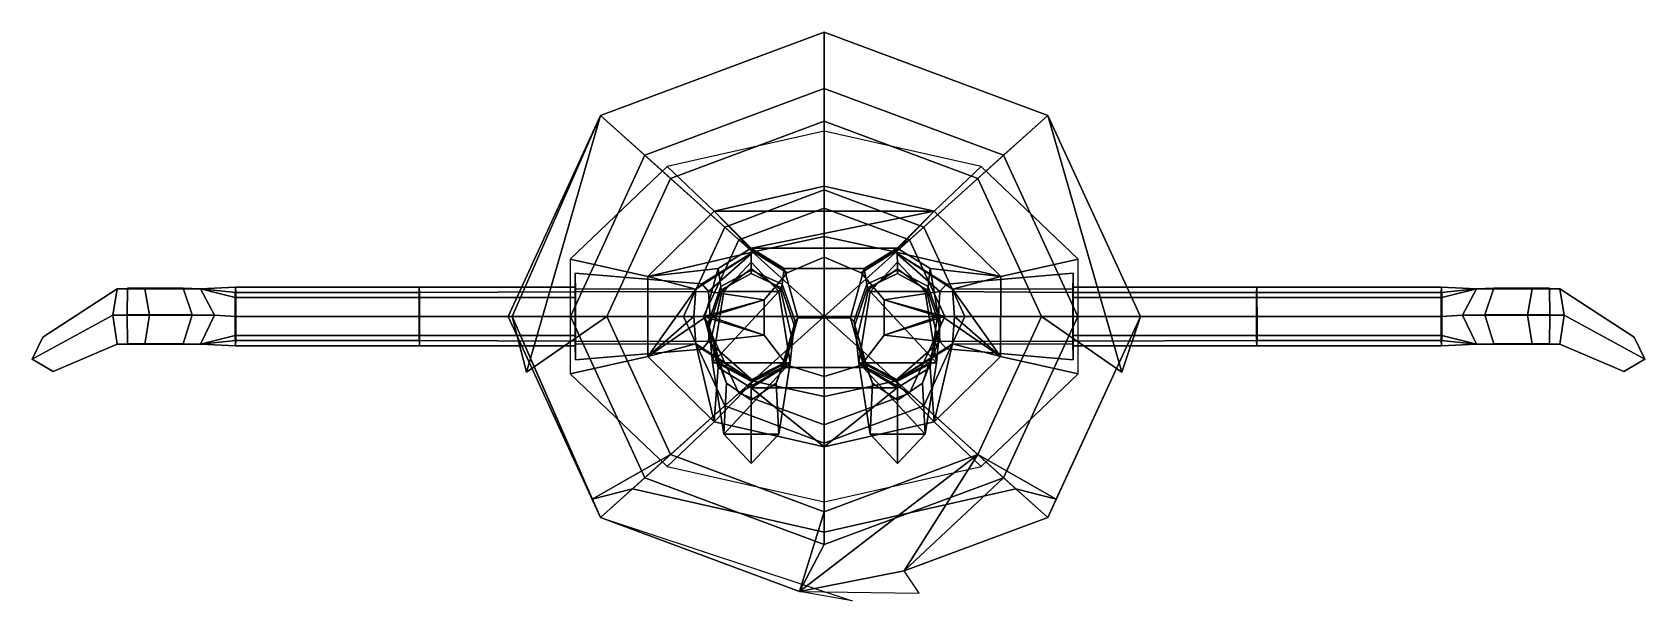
# Model space of a CAD drawing. Extents: x -2.85 to 2.95, y -1.02 to 1.02.
import ezdxf

# ---------------------------------------------------------------- set-up
doc = ezdxf.new("R2010")
doc.units = 0

msp = doc.modelspace()

# ---------------------------------------------------------------- linework, layer by layer
for points in [[(0, 1.0239, 4.2153), (-0.8045, 0.724, 4.0277), (-0.8045, 0.724, 5.4496), (0, 1.0239, 5.4496)], [(0, 1.0239, 5.4496), (-0.8045, 0.724, 5.4496), (-0.6451, 0.5806, 5.9176), (0, 0.8211, 5.9176)], [(0, 0.7036, 4.3384), (-0.5528, 0.4976, 4.3384), (-0.8045, 0.724, 4.0277), (0, 1.0239, 4.2153)], [(0.8045, 0.724, 4.0277), (0, 1.0239, 4.2153), (0, 1.0239, 5.4496), (0.8045, 0.724, 5.4496)], [(0.8045, 0.724, 5.4496), (0, 1.0239, 5.4496), (0, 0.8211, 5.9176), (0.6451, 0.5806, 5.9176)], [(0.5528, 0.4976, 4.3384), (0, 0.7036, 4.3384), (0, 1.0239, 4.2153), (0.8045, 0.724, 4.0277)], [(0, 0.8211, 5.9176), (-0.6451, 0.5806, 5.9176), (-0.358, 0.3222, 6.2414), (0, 0.4557, 6.2414)], [(0.6451, 0.5806, 5.9176), (0, 0.8211, 5.9176), (0, 0.4557, 6.2414), (0.358, 0.3222, 6.2414)], [(-0.8045, 0.724, 4.0277), (-1.1228, 0, 4.1678), (-1.1377, 0, 5.4496), (-0.8045, 0.724, 5.4496)], [(-0.8045, 0.724, 5.4496), (-1.1377, 0, 5.4496), (-0.9124, 0, 5.9176), (-0.6451, 0.5806, 5.9176)], [(-0.8045, 0.724, 4.0277), (-1.0713, -0.2, 3.9561), (-1.1228, 0, 4.1678)], [(-0.7818, 0, 4.3384), (-1.0713, -0.2, 3.9561), (-0.8045, 0.724, 4.0277), (-0.5528, 0.4976, 4.3384)], [(-0.3068, 0.2761, 4.0887), (-0.5528, 0.4976, 4.3384), (0, 0.7036, 4.3384), (0, 0.3905, 4.0887)], [(0, 0.3905, 4.0887), (0, 0.7036, 4.3384), (0.5528, 0.4976, 4.3384), (0.3068, 0.2761, 4.0887)], [(0.7818, 0, 4.4359), (0.5528, 0.4976, 4.3384), (0.8045, 0.724, 4.0277), (1.0713, -0.2, 3.9561)], [(1.1377, 0, 5.4496), (0.8045, 0.724, 5.4496), (0.6451, 0.5806, 5.9176), (0.9124, 0, 5.9176)], [(1.1377, 0, 4.2145), (0.8045, 0.724, 4.0277), (0.8045, 0.724, 5.4496), (1.1377, 0, 5.4496)], [(1.1377, 0, 4.2145), (1.0713, -0.2, 3.9561), (0.8045, 0.724, 4.0277)], [(-0.3962, 0.3799, 2.4173), (0, 0.4696, 2.4173), (0, 0.6674, 1.5278), (-0.5649, 0.54, 1.5278)], [(0, 0.4696, 2.4173), (0.3962, 0.3799, 2.4173), (0.5649, 0.54, 1.5278), (0, 0.6674, 1.5278)], [(-0.6451, 0.5806, 5.9176), (-0.9124, 0, 5.9176), (-0.5063, 0, 6.2414), (-0.358, 0.3222, 6.2414)], [(0.9124, 0, 5.9176), (0.6451, 0.5806, 5.9176), (0.358, 0.3222, 6.2414), (0.5063, 0, 6.2414)], [(-0.6349, 0.1439, 2.4491), (-0.3962, 0.3799, 2.4173), (-0.5649, 0.54, 1.5278), (-0.9141, 0.2062, 1.5278)], [(0.3962, 0.3799, 2.4173), (0.635, 0.144, 2.4489), (0.9141, 0.2062, 1.5278), (0.5649, 0.54, 1.5278)], [(-0.4339, 0, 4.0887), (-0.7818, 0, 4.3384), (-0.5528, 0.4976, 4.3384), (-0.3068, 0.2761, 4.0887)], [(0, 0.288, 3.9374), (0, 0.4696, 2.4173), (-0.3962, 0.3799, 2.4173), (-0.2539, 0.233, 3.9374)], [(0, 0.4696, 2.4173), (0.3962, 0.3799, 2.4173), (-0.3962, 0.3799, 2.4173)], [(0, 0.4696, 2.4173), (0, 0.288, 3.9374), (0.2539, 0.233, 3.9374), (0.3962, 0.3799, 2.4173)], [(0.3068, 0.2761, 4.0887), (0.5528, 0.4976, 4.3384), (0.7818, 0, 4.4359), (0.4339, 0, 4.0887)], [(0, 0.4557, 6.2414), (-0.358, 0.3222, 6.2414), (0, 0, 6.3569)], [(0.358, 0.3222, 6.2414), (0, 0.4557, 6.2414), (0, 0, 6.3569)], [(-0.6349, 0.1439, 2.4491), (-0.2539, 0.233, 3.9374), (-0.3962, 0.3799, 2.4173)], [(-0.2626, 0.2466, 2.172), (-0.3814, 0.1728, 2.272), (-0.6349, 0.1439, 2.4491), (-0.3962, 0.3799, 2.4173)], [(0.3962, 0.3799, 2.4173), (-0.2626, 0.2466, 2.172), (-0.3962, 0.3799, 2.4173)], [(0, 0.3905, 4.0887), (0, 0.2138, 4.0491), (-0.1333, 0.1573, 4.0491), (-0.3068, 0.2761, 4.0887)], [(0.3962, 0.3799, 2.4173), (0.2629, 0.2466, 2.172), (-0.2626, 0.2466, 2.172)], [(0, 0.2138, 4.0491), (0, 0.3905, 4.0887), (0.3068, 0.2761, 4.0887), (0.1333, 0.1573, 4.0491)], [(0.3962, 0.3799, 2.4173), (0.2539, 0.233, 3.9374), (0.635, 0.144, 2.4489)], [(0.2629, 0.2466, 2.172), (0.3962, 0.3799, 2.4173), (0.635, 0.144, 2.4489), (0.3817, 0.1728, 2.272)], [(-0.358, 0.3222, 6.2414), (-0.5063, 0, 6.2414), (0, 0, 6.3569)], [(0.5063, 0, 6.2414), (0.358, 0.3222, 6.2414), (0, 0, 6.3569)], [(-0.6349, 0.1439, 2.4491), (-0.4621, 0.0986, 3.6741), (-0.2539, 0.233, 3.9374)], [(-0.4621, 0.0986, 3.6741), (-0.4398, 0.1176, 3.7885), (-0.2539, 0.233, 3.9374)], [(-0.4398, 0.1176, 3.7885), (-0.4166, 0.0901, 3.9076), (-0.2539, 0.233, 3.9374)], [(-0.3068, 0.2761, 4.0887), (-0.1333, 0.1573, 4.0491), (-0.2157, 0.0601, 4.0491), (-0.4339, 0, 4.0887)], [(-0.2157, 0.0601, 4.0491), (-0.1333, 0.1573, 4.0491), (-0.2539, 0.233, 3.9374), (-0.4166, 0.0901, 3.9076)], [(-0.3726, 0.1084, 1.1543), (-0.3814, 0.1728, 2.272), (-0.2626, 0.2466, 2.172), (-0.2626, 0.1673, 1.1528)], [(-0.2626, 0.1673, 1.1528), (-0.2626, 0.2466, 2.172), (-0.1438, 0.1728, 2.072), (-0.1515, 0.1161, 1.1538)], [(-0.1438, 0.1728, 2.072), (-0.2626, 0.2466, 2.172), (0.2629, 0.2466, 2.172), (0.1441, 0.1728, 2.072)], [(0, 0.288, 3.9374), (-0.2539, 0.233, 3.9374), (-0.1333, 0.1573, 4.0491), (0, 0.2138, 4.0491)], [(0, 0.288, 3.9374), (0, 0.2138, 4.0491), (0.1333, 0.1573, 4.0491), (0.2539, 0.233, 3.9374)], [(0.1333, 0.1573, 4.0491), (0.3068, 0.2761, 4.0887), (0.4339, 0, 4.0887), (0.2157, 0.0601, 4.0491)], [(0.2539, 0.233, 3.9374), (0.1333, 0.1573, 4.0491), (0.2157, 0.0601, 4.0491), (0.4166, 0.0901, 3.9078)], [(0.2642, 0.1673, 1.1528), (0.1531, 0.1161, 1.1538), (0.1441, 0.1728, 2.072), (0.2629, 0.2466, 2.172)], [(0.2539, 0.233, 3.9374), (0.4618, 0.0985, 3.6755), (0.635, 0.144, 2.4489)], [(0.2539, 0.233, 3.9374), (0.4396, 0.1165, 3.7894), (0.4618, 0.0985, 3.6755)], [(0.2539, 0.233, 3.9374), (0.4166, 0.0901, 3.9078), (0.4396, 0.1165, 3.7894)], [(0.3742, 0.1084, 1.1543), (0.2642, 0.1673, 1.1528), (0.2629, 0.2466, 2.172), (0.3817, 0.1728, 2.272)], [(-0.6349, -0.144, 2.449), (-0.6349, 0.1439, 2.4491), (-0.9141, 0.2062, 1.5278), (-0.9141, -0.2062, 1.5278)], [(-0.3616, 0.0897, -0.003), (-0.3667, 0.0937, 0.541), (-0.2626, 0.172, 0.5403), (-0.2626, 0.196, -0.003)], [(-0.3616, 0.0897, -0.003), (-0.2626, 0.196, -0.003), (-0.1636, 0.0897, -0.003)], [(-0.2626, 0.196, -0.003), (-0.2626, 0.172, 0.5403), (-0.1579, 0.0973, 0.5408), (-0.1636, 0.0897, -0.003)], [(0.2642, 0.196, -0.003), (0.1652, 0.0897, -0.003), (0.1595, 0.0973, 0.5408), (0.2642, 0.172, 0.5403)], [(0.1652, 0.0897, -0.003), (0.2642, 0.196, -0.003), (0.3632, 0.0897, -0.003)], [(0.3632, 0.0897, -0.003), (0.2642, 0.196, -0.003), (0.2642, 0.172, 0.5403), (0.3683, 0.0937, 0.541)], [(0.635, 0.144, 2.4489), (0.6349, -0.1439, 2.4491), (0.9141, -0.2062, 1.5278), (0.9141, 0.2062, 1.5278)], [(-0.4398, 0.1176, 3.7885), (-0.4621, 0.0986, 3.6741), (-0.8963, 0.0998, 3.5397), (-0.8957, 0.1556, 3.7884)], [(-0.8957, 0.1556, 3.7884), (-0.8963, 0.0998, 3.5397), (-0.8963, 0.0679, 3.7125), (-0.8957, 0.1059, 3.8137)], [(-0.4166, 0.0901, 3.9076), (-0.4398, 0.1176, 3.7885), (-0.8957, 0.1556, 3.7884), (-0.8952, 0.089, 3.9039)], [(-0.8952, 0.089, 3.9039), (-0.8957, 0.1556, 3.7884), (-0.8957, 0.1059, 3.8137)], [(-0.6349, 0.1439, 2.4491), (-0.3814, 0.1728, 2.272), (-0.4306, -0.0054, 2.372), (-0.6349, -0.144, 2.449)], [(-0.6349, -0.144, 2.449), (-0.4621, 0.0986, 3.6741), (-0.6349, 0.1439, 2.4491)], [(-0.4174, -0.0244, 1.155), (-0.4306, -0.0054, 2.372), (-0.3814, 0.1728, 2.272), (-0.3726, 0.1084, 1.1543)], [(-0.3704, 0.0966, 0.9143), (-0.3726, 0.1084, 1.1543), (-0.2626, 0.1673, 1.1528), (-0.2626, 0.1547, 0.9132)], [(-0.3667, 0.0937, 0.541), (-0.3704, 0.0966, 0.9143), (-0.2626, 0.1547, 0.9132), (-0.2626, 0.172, 0.5403)], [(-0.2626, 0.172, 0.5403), (-0.2626, 0.1547, 0.9132), (-0.1538, 0.1028, 0.9139), (-0.1579, 0.0973, 0.5408)], [(-0.2626, 0.1547, 0.9132), (-0.2626, 0.1673, 1.1528), (-0.1515, 0.1161, 1.1538), (-0.1538, 0.1028, 0.9139)], [(-0.1538, 0.1028, 0.9139), (-0.1515, 0.1161, 1.1538), (-0.1045, -0.0182, 1.1547), (-0.108, -0.0307, 0.9144)], [(-0.1515, 0.1161, 1.1538), (-0.1438, 0.1728, 2.072), (-0.0946, -0.0054, 1.972), (-0.1045, -0.0182, 1.1547)], [(-0.0946, -0.0054, 1.972), (-0.1438, 0.1728, 2.072), (0.1441, 0.1728, 2.072), (0.0949, -0.0054, 1.972)], [(0.1531, 0.1161, 1.1538), (0.1061, -0.0182, 1.1547), (0.0949, -0.0054, 1.972), (0.1441, 0.1728, 2.072)], [(0.1554, 0.1028, 0.9139), (0.1096, -0.0307, 0.9144), (0.1061, -0.0182, 1.1547), (0.1531, 0.1161, 1.1538)], [(0.2642, 0.1547, 0.9132), (0.1554, 0.1028, 0.9139), (0.1531, 0.1161, 1.1538), (0.2642, 0.1673, 1.1528)], [(0.2642, 0.172, 0.5403), (0.1595, 0.0973, 0.5408), (0.1554, 0.1028, 0.9139), (0.2642, 0.1547, 0.9132)], [(0.3683, 0.0937, 0.541), (0.2642, 0.172, 0.5403), (0.2642, 0.1547, 0.9132), (0.372, 0.0966, 0.9143)], [(0.372, 0.0966, 0.9143), (0.2642, 0.1547, 0.9132), (0.2642, 0.1673, 1.1528), (0.3742, 0.1084, 1.1543)], [(0.4191, -0.0244, 1.155), (0.3742, 0.1084, 1.1543), (0.3817, 0.1728, 2.272), (0.4085, 0.0107, 2.3467)], [(0.635, 0.144, 2.4489), (0.6349, -0.1439, 2.4491), (0.4085, 0.0107, 2.3467), (0.3817, 0.1728, 2.272)], [(0.4396, 0.1165, 3.7894), (0.4166, 0.0901, 3.9078), (0.8952, 0.0867, 3.9047), (0.8954, 0.1556, 3.7896)], [(0.4618, 0.0985, 3.6755), (0.4396, 0.1165, 3.7894), (0.8954, 0.1556, 3.7896), (0.8957, 0.0998, 3.5413)], [(0.635, 0.144, 2.4489), (0.4618, 0.0985, 3.6755), (0.6349, -0.1439, 2.4491)], [(0.8954, 0.1556, 3.7896), (0.8952, 0.0867, 3.9047), (0.8954, 0.1059, 3.8145)], [(0.8957, 0.0998, 3.5413), (0.8954, 0.1556, 3.7896), (0.8954, 0.1059, 3.8145), (0.8957, 0.0679, 3.7136)], [(-2.5604, 0.005, 4.0211), (-2.5442, 0.1, 4.0025), (-2.8113, -0.0748, 3.96), (-2.8499, -0.1542, 3.9716)], [(-2.5442, 0.1, 3.6025), (-2.5604, 0.005, 3.5553), (-2.8499, -0.1542, 3.6214), (-2.8113, -0.0748, 3.6592)], [(-2.5442, 0.1, 4.0025), (-2.5442, 0.1, 3.6025), (-2.8113, -0.0748, 3.6592), (-2.8113, -0.0748, 3.96)], [(-2.5604, 0.005, 3.5553), (-2.5442, 0.1, 3.6025), (-2.2442, 0.1, 3.6608), (-2.1946, 0.005, 3.6233)], [(-2.4275, 0.005, 3.9992), (-2.4442, 0.1, 3.9836), (-2.5442, 0.1, 4.0025), (-2.5604, 0.005, 4.0211)], [(-2.5442, 0.1, 4.0025), (-2.2442, 0.1, 3.6608), (-2.5442, 0.1, 3.6025)], [(-2.5442, 0.1, 4.0025), (-2.4442, 0.1, 3.9836), (-2.2442, 0.1, 3.6608)], [(-2.275, 0.0065, 4.1536), (-2.3067, 0.1015, 4.123), (-2.5067, 0.1015, 4.1419), (-2.5079, 0.0065, 4.1755)], [(-2.4442, 0.1, 3.9836), (-2.4275, 0.005, 3.9992), (-2.5079, 0.0065, 4.1755), (-2.5067, 0.1015, 4.1419)], [(-2.2442, 0.1, 3.9647), (-2.4442, 0.1, 3.9836), (-2.5067, 0.1015, 4.1419), (-2.3067, 0.1015, 4.123)], [(-2.4442, 0.1, 3.9836), (-2.2442, 0.1, 3.9647), (-2.2442, 0.1, 3.6608)], [(-2.1946, 0.005, 3.9772), (-2.2442, 0.1, 3.9647), (-2.3067, 0.1015, 4.123), (-2.275, 0.0065, 4.1536)], [(-2.1184, 0.1059, 3.8137), (-2.12, 0.0679, 3.7125), (-2.2442, 0.1, 3.9647)], [(-2.1184, 0.1059, 3.8137), (-2.2442, 0.1, 3.9647), (-2.1169, 0.0867, 3.9124)], [(-2.1169, 0.0867, 3.9124), (-2.2442, 0.1, 3.9647), (-2.1946, 0.005, 3.9772), (-2.1169, 0, 3.9368)], [(-2.12, 0.0679, 3.7125), (-2.2442, 0.1, 3.6608), (-2.2442, 0.1, 3.9647)], [(-2.12, 0.0679, 3.7125), (-2.1196, 0, 3.6626), (-2.1946, 0.005, 3.6233), (-2.2442, 0.1, 3.6608)], [(-1.4571, 0.1059, 3.8137), (-1.4581, 0.0679, 3.7125), (-2.12, 0.0679, 3.7125), (-2.1184, 0.1059, 3.8137)], [(-1.4581, 0.0679, 3.7125), (-1.4579, 0, 3.6626), (-2.1196, 0, 3.6626), (-2.12, 0.0679, 3.7125)], [(-1.456, 0.0867, 3.9124), (-1.4571, 0.1059, 3.8137), (-2.1184, 0.1059, 3.8137), (-2.1169, 0.0867, 3.9124)], [(-1.456, 0, 3.9368), (-1.456, 0.0867, 3.9124), (-2.1169, 0.0867, 3.9124), (-2.1169, 0, 3.9368)], [(-0.8957, 0.1059, 3.8137), (-0.8963, 0.0679, 3.7125), (-1.4581, 0.0679, 3.7125), (-1.4571, 0.1059, 3.8137)], [(-0.8963, 0.0679, 3.7125), (-0.8962, 0, 3.6626), (-1.4579, 0, 3.6626), (-1.4581, 0.0679, 3.7125)], [(-0.8952, 0.089, 3.9039), (-0.8957, 0.1059, 3.8137), (-1.4571, 0.1059, 3.8137), (-1.456, 0.0867, 3.9124)], [(-0.8952, 0, 3.9368), (-0.8952, 0.089, 3.9039), (-1.456, 0.0867, 3.9124), (-1.456, 0, 3.9368)], [(-0.4621, 0.0986, 3.6741), (-0.4687, 0, 3.64), (-0.8962, 0, 3.4664), (-0.8963, 0.0998, 3.5397)], [(-0.8963, 0.0998, 3.5397), (-0.8962, 0, 3.4664), (-0.8962, 0, 3.6626), (-0.8963, 0.0679, 3.7125)], [(-0.4109, 0, 3.9374), (-0.4166, 0.0901, 3.9076), (-0.8952, 0.089, 3.9039), (-0.8952, 0, 3.9368)], [(-0.6349, -0.144, 2.449), (-0.4687, 0, 3.64), (-0.4621, 0.0986, 3.6741)], [(-0.4339, 0, 4.0887), (-0.2157, 0.0601, 4.0491), (-0.2157, -0.0667, 4.0477)], [(-0.4145, -0.0365, 0.9147), (-0.4174, -0.0244, 1.155), (-0.3726, 0.1084, 1.1543), (-0.3704, 0.0966, 0.9143)], [(-0.2157, 0.0601, 4.0491), (-0.4166, 0.0901, 3.9076), (-0.4109, 0, 3.9374)], [(-0.4095, -0.0913, 0.5414), (-0.4145, -0.0365, 0.9147), (-0.3704, 0.0966, 0.9143), (-0.3667, 0.0937, 0.541)], [(-0.2157, -0.0667, 4.0477), (-0.2157, 0.0601, 4.0491), (-0.4109, 0, 3.9374)], [(-0.4026, -0.167, -0.003), (-0.4095, -0.0913, 0.5414), (-0.3667, 0.0937, 0.541), (-0.3616, 0.0897, -0.003)], [(-0.4026, -0.167, -0.003), (-0.3616, 0.0897, -0.003), (-0.1636, 0.0897, -0.003)], [(-0.4026, -0.167, -0.003), (-0.1636, 0.0897, -0.003), (-0.1226, -0.167, -0.003)], [(-0.1636, 0.0897, -0.003), (-0.1579, 0.0973, 0.5408), (-0.1141, -0.0879, 0.5412), (-0.1226, -0.167, -0.003)], [(-0.1579, 0.0973, 0.5408), (-0.1538, 0.1028, 0.9139), (-0.108, -0.0307, 0.9144), (-0.1141, -0.0879, 0.5412)], [(0.1595, 0.0973, 0.5408), (0.1157, -0.0879, 0.5412), (0.1096, -0.0307, 0.9144), (0.1554, 0.1028, 0.9139)], [(0.1652, 0.0897, -0.003), (0.1242, -0.167, -0.003), (0.1157, -0.0879, 0.5412), (0.1595, 0.0973, 0.5408)], [(0.4042, -0.167, -0.003), (0.1242, -0.167, -0.003), (0.1652, 0.0897, -0.003)], [(0.4042, -0.167, -0.003), (0.1652, 0.0897, -0.003), (0.3632, 0.0897, -0.003)], [(0.2157, 0.0601, 4.0491), (0.4109, 0, 3.9374), (0.4166, 0.0901, 3.9078)], [(0.2157, 0.0601, 4.0491), (0.2157, -0.0667, 4.0477), (0.4109, 0, 3.9374)], [(0.4339, 0, 4.0887), (0.2157, -0.0667, 4.0477), (0.2157, 0.0601, 4.0491)], [(0.4042, -0.167, -0.003), (0.3632, 0.0897, -0.003), (0.3683, 0.0937, 0.541), (0.4111, -0.0913, 0.5414)], [(0.4111, -0.0913, 0.5414), (0.3683, 0.0937, 0.541), (0.372, 0.0966, 0.9143), (0.4161, -0.0365, 0.9147)], [(0.4161, -0.0365, 0.9147), (0.372, 0.0966, 0.9143), (0.3742, 0.1084, 1.1543), (0.4191, -0.0244, 1.155)], [(0.4166, 0.0901, 3.9078), (0.4109, 0, 3.9374), (0.8952, 0, 3.9368), (0.8952, 0.0867, 3.9047)], [(0.4686, 0, 3.6404), (0.4618, 0.0985, 3.6755), (0.8957, 0.0998, 3.5413), (0.896, 0, 3.4669)], [(0.4618, 0.0985, 3.6755), (0.4686, 0, 3.6404), (0.6349, -0.1439, 2.4491)], [(0.8954, 0.1059, 3.8145), (0.8952, 0.0867, 3.9047), (1.5561, 0.0867, 3.9047), (1.5566, 0.1059, 3.8145)], [(0.8952, 0.0867, 3.9047), (0.8952, 0, 3.9368), (1.5561, 0, 3.9368), (1.5561, 0.0867, 3.9047)], [(0.8957, 0.0679, 3.7136), (0.8954, 0.1059, 3.8145), (1.5566, 0.1059, 3.8145), (1.557, 0.0679, 3.7136)], [(0.896, 0, 3.4669), (0.8957, 0.0998, 3.5413), (0.8957, 0.0679, 3.7136), (0.896, 0, 3.663)], [(0.896, 0, 3.663), (0.8957, 0.0679, 3.7136), (1.557, 0.0679, 3.7136), (1.5577, 0, 3.663)], [(1.5561, 0.0867, 3.9047), (2.2197, 0.0867, 3.9124), (2.2212, 0.1059, 3.8137), (1.5566, 0.1059, 3.8145)], [(1.5561, 0, 3.9368), (2.2197, 0, 3.9368), (2.2197, 0.0867, 3.9124), (1.5561, 0.0867, 3.9047)], [(1.5566, 0.1059, 3.8145), (2.2212, 0.1059, 3.8137), (2.2228, 0.0679, 3.7125), (1.557, 0.0679, 3.7136)], [(1.557, 0.0679, 3.7136), (2.2228, 0.0679, 3.7125), (2.2224, 0, 3.6626), (1.5577, 0, 3.663)], [(2.2212, 0.1059, 3.8137), (2.2197, 0.0867, 3.9124), (2.347, 0.1, 3.9647)], [(2.2197, 0.0867, 3.9124), (2.2197, 0, 3.9368), (2.2974, 0.005, 3.9772), (2.347, 0.1, 3.9647)], [(2.2212, 0.1059, 3.8137), (2.347, 0.1, 3.9647), (2.2228, 0.0679, 3.7125)], [(2.2228, 0.0679, 3.7125), (2.347, 0.1, 3.6608), (2.2974, 0.005, 3.6233), (2.2224, 0, 3.6626)], [(2.347, 0.1, 3.9647), (2.347, 0.1, 3.6608), (2.2228, 0.0679, 3.7125)], [(2.2974, 0.005, 3.9772), (2.3778, 0.0065, 4.1536), (2.4095, 0.1015, 4.123), (2.347, 0.1, 3.9647)], [(2.6632, 0.005, 3.5553), (2.2974, 0.005, 3.6233), (2.347, 0.1, 3.6608), (2.647, 0.1, 3.6025)], [(2.347, 0.1, 3.9647), (2.4095, 0.1015, 4.123), (2.6095, 0.1015, 4.1419), (2.547, 0.1, 3.9836)], [(2.647, 0.1, 4.0025), (2.647, 0.1, 3.6025), (2.347, 0.1, 3.6608)], [(2.347, 0.1, 3.6608), (2.347, 0.1, 3.9647), (2.547, 0.1, 3.9836)], [(2.647, 0.1, 4.0025), (2.347, 0.1, 3.6608), (2.547, 0.1, 3.9836)], [(2.3778, 0.0065, 4.1536), (2.6107, 0.0065, 4.1755), (2.6095, 0.1015, 4.1419), (2.4095, 0.1015, 4.123)], [(2.547, 0.1, 3.9836), (2.6095, 0.1015, 4.1419), (2.6107, 0.0065, 4.1755), (2.5303, 0.005, 3.9992)], [(2.5303, 0.005, 3.9992), (2.6632, 0.005, 4.0211), (2.647, 0.1, 4.0025), (2.547, 0.1, 3.9836)], [(2.647, 0.1, 4.0025), (2.9141, -0.0748, 3.96), (2.9141, -0.0748, 3.6592), (2.647, 0.1, 3.6025)], [(2.6632, 0.005, 4.0211), (2.9527, -0.1542, 3.9716), (2.9141, -0.0748, 3.96), (2.647, 0.1, 4.0025)], [(2.647, 0.1, 3.6025), (2.9141, -0.0748, 3.6592), (2.9527, -0.1542, 3.6214), (2.6632, 0.005, 3.5553)], [(-2.5604, 0.005, 3.5553), (-2.5442, -0.1, 3.6025), (-2.7743, -0.1985, 3.6592), (-2.8499, -0.1542, 3.6214)], [(-2.5442, -0.1, 4.0025), (-2.5604, 0.005, 4.0211), (-2.8499, -0.1542, 3.9716), (-2.7743, -0.1985, 3.96)], [(-2.5442, -0.1, 3.6025), (-2.5604, 0.005, 3.5553), (-2.1946, 0.005, 3.6233), (-2.2442, -0.1, 3.6608)], [(-2.4442, -0.1, 3.9836), (-2.4275, 0.005, 3.9992), (-2.5604, 0.005, 4.0211), (-2.5442, -0.1, 4.0025)], [(-2.4275, 0.005, 3.9992), (-2.4442, -0.1, 3.9836), (-2.5067, -0.0985, 4.1419), (-2.5079, 0.0065, 4.1755)], [(-2.3067, -0.0985, 4.123), (-2.275, 0.0065, 4.1536), (-2.5079, 0.0065, 4.1755), (-2.5067, -0.0985, 4.1419)], [(-2.2442, -0.1, 3.9647), (-2.1946, 0.005, 3.9772), (-2.275, 0.0065, 4.1536), (-2.3067, -0.0985, 4.123)], [(-2.1169, -0.0867, 3.9124), (-2.1169, 0, 3.9368), (-2.1946, 0.005, 3.9772), (-2.2442, -0.1, 3.9647)], [(-2.1192, -0.0679, 3.713), (-2.2442, -0.1, 3.6608), (-2.1946, 0.005, 3.6233), (-2.1196, 0, 3.6626)], [(-1.4579, 0, 3.6626), (-1.4576, -0.0679, 3.713), (-2.1192, -0.0679, 3.713), (-2.1196, 0, 3.6626)], [(-1.456, -0.0867, 3.9124), (-1.456, 0, 3.9368), (-2.1169, 0, 3.9368), (-2.1169, -0.0867, 3.9124)], [(-0.8962, 0, 3.6626), (-0.896, -0.0679, 3.713), (-1.4576, -0.0679, 3.713), (-1.4579, 0, 3.6626)], [(-0.8952, -0.089, 3.9039), (-0.8952, 0, 3.9368), (-1.456, 0, 3.9368), (-1.456, -0.0867, 3.9124)], [(-0.4687, 0, 3.64), (-0.4619, -0.0986, 3.6747), (-0.896, -0.0998, 3.5403), (-0.8962, 0, 3.4664)], [(-0.8962, 0, 3.4664), (-0.896, -0.0998, 3.5403), (-0.896, -0.0679, 3.713), (-0.8962, 0, 3.6626)], [(-0.4166, -0.0901, 3.9077), (-0.4109, 0, 3.9374), (-0.8952, 0, 3.9368), (-0.8952, -0.089, 3.9039)], [(-0.6349, -0.144, 2.449), (-0.4619, -0.0986, 3.6747), (-0.4687, 0, 3.64)], [(-0.5063, 0, 6.2414), (-0.358, -0.3222, 6.2414), (0, 0, 6.3569)], [(-0.2157, -0.0667, 4.0477), (-0.4109, 0, 3.9374), (-0.4166, -0.0901, 3.9077)], [(-0.358, -0.3222, 6.2414), (0, -0.4557, 6.2414), (0, 0, 6.3569)], [(0, -0.4557, 6.2414), (0.358, -0.3222, 6.2414), (0, 0, 6.3569)], [(0.358, -0.3222, 6.2414), (0.5063, 0, 6.2414), (0, 0, 6.3569)], [(0.2157, -0.0667, 4.0477), (0.4166, -0.0901, 3.9076), (0.4109, 0, 3.9374)], [(0.6451, -0.5806, 5.9176), (0.9124, 0, 5.9176), (0.5063, 0, 6.2414), (0.358, -0.3222, 6.2414)], [(0.3793, -0.1666, 1.1551), (0.4191, -0.0244, 1.155), (0.4085, 0.0107, 2.3467), (0.3817, -0.1836, 2.272)], [(0.4085, 0.0107, 2.3467), (0.6349, -0.1439, 2.4491), (0.3962, -0.3799, 2.4173), (0.3817, -0.1836, 2.272)], [(0.4109, 0, 3.9374), (0.4166, -0.0901, 3.9076), (0.8952, -0.089, 3.9039), (0.8952, 0, 3.9368)], [(0.5528, -0.4976, 4.3384), (0.7818, 0, 4.4359), (1.1377, 0, 4.2145), (0.8045, -0.724, 4.0471)], [(0.8045, -0.724, 5.4496), (1.1377, 0, 5.4496), (0.9124, 0, 5.9176), (0.6451, -0.5806, 5.9176)], [(1.1377, 0, 4.2145), (0.7818, 0, 4.4359), (1.0713, -0.2, 3.9561)], [(0.8347, -0.6583, 4.3009), (1.1377, 0, 4.2145), (1.1377, 0, 5.4496), (0.8045, -0.724, 5.4496)], [(0.8347, -0.6583, 4.3009), (0.8045, -0.724, 4.0471), (1.1377, 0, 4.2145)], [(0.8952, 0, 3.9368), (0.8952, -0.089, 3.9039), (1.5561, -0.0867, 3.9047), (1.5561, 0, 3.9368)], [(1.5561, -0.0867, 3.9047), (2.2197, -0.0867, 3.9124), (2.2197, 0, 3.9368), (1.5561, 0, 3.9368)], [(1.5577, 0, 3.663), (2.2224, 0, 3.6626), (2.222, -0.0679, 3.713), (1.5584, -0.0679, 3.7124)], [(2.2197, -0.0867, 3.9124), (2.347, -0.1, 3.9647), (2.2974, 0.005, 3.9772), (2.2197, 0, 3.9368)], [(2.222, -0.0679, 3.713), (2.2224, 0, 3.6626), (2.2974, 0.005, 3.6233), (2.347, -0.1, 3.6608)], [(2.347, -0.1, 3.9647), (2.4095, -0.0985, 4.123), (2.3778, 0.0065, 4.1536), (2.2974, 0.005, 3.9772)], [(2.647, -0.1, 3.6025), (2.347, -0.1, 3.6608), (2.2974, 0.005, 3.6233), (2.6632, 0.005, 3.5553)], [(2.4095, -0.0985, 4.123), (2.6095, -0.0985, 4.1419), (2.6107, 0.0065, 4.1755), (2.3778, 0.0065, 4.1536)], [(2.5303, 0.005, 3.9992), (2.6107, 0.0065, 4.1755), (2.6095, -0.0985, 4.1419), (2.547, -0.1, 3.9836)], [(2.547, -0.1, 3.9836), (2.647, -0.1, 4.0025), (2.6632, 0.005, 4.0211), (2.5303, 0.005, 3.9992)], [(2.6632, 0.005, 3.5553), (2.9527, -0.1542, 3.6214), (2.8771, -0.1985, 3.6592), (2.647, -0.1, 3.6025)], [(2.647, -0.1, 4.0025), (2.8771, -0.1985, 3.96), (2.9527, -0.1542, 3.9716), (2.6632, 0.005, 4.0211)], [(-1.1228, 0, 4.1678), (-0.8347, -0.6583, 4.3009), (-0.8045, -0.724, 5.4496), (-1.1377, 0, 5.4496)], [(-1.1377, 0, 5.4496), (-0.8045, -0.724, 5.4496), (-0.6451, -0.5806, 5.9176), (-0.9124, 0, 5.9176)], [(-0.8347, -0.6583, 4.3009), (-1.1228, 0, 4.1678), (-0.8045, -0.724, 4.0471)], [(-0.5528, -0.4976, 4.3384), (-0.8045, -0.724, 4.0471), (-1.1228, 0, 4.1678), (-0.7818, 0, 4.3384)], [(-1.1228, 0, 4.1678), (-1.0713, -0.2, 3.9561), (-0.7818, 0, 4.3384)], [(-0.9124, 0, 5.9176), (-0.6451, -0.5806, 5.9176), (-0.358, -0.3222, 6.2414), (-0.5063, 0, 6.2414)], [(-0.3068, -0.2761, 4.0887), (-0.5528, -0.4976, 4.3384), (-0.7818, 0, 4.3384), (-0.4339, 0, 4.0887)], [(-0.4306, -0.0054, 2.372), (-0.3814, -0.1836, 2.272), (-0.3962, -0.3799, 2.4173), (-0.6349, -0.144, 2.449)], [(-0.1333, -0.1747, 4.0477), (-0.3068, -0.2761, 4.0887), (-0.4339, 0, 4.0887), (-0.2157, -0.0667, 4.0477)], [(-0.3777, -0.1666, 1.1551), (-0.3814, -0.1836, 2.272), (-0.4306, -0.0054, 2.372), (-0.4174, -0.0244, 1.155)], [(-0.3735, -0.1744, 0.9148), (-0.3777, -0.1666, 1.1551), (-0.4174, -0.0244, 1.155), (-0.4145, -0.0365, 0.9147)], [(-0.3519, -0.2403, 0.5414), (-0.3735, -0.1744, 0.9148), (-0.4145, -0.0365, 0.9147), (-0.4095, -0.0913, 0.5414)], [(-0.1141, -0.0879, 0.5412), (-0.108, -0.0307, 0.9144), (-0.1507, -0.175, 0.9148), (-0.1727, -0.2404, 0.5414)], [(-0.108, -0.0307, 0.9144), (-0.1045, -0.0182, 1.1547), (-0.1465, -0.1678, 1.1551), (-0.1507, -0.175, 0.9148)], [(-0.1045, -0.0182, 1.1547), (-0.0946, -0.0054, 1.972), (-0.1438, -0.1836, 2.072), (-0.1465, -0.1678, 1.1551)], [(-0.1438, -0.1836, 2.072), (-0.0946, -0.0054, 1.972), (0.0949, -0.0054, 1.972), (0.1441, -0.1836, 2.072)], [(0.1061, -0.0182, 1.1547), (0.1482, -0.1678, 1.1551), (0.1441, -0.1836, 2.072), (0.0949, -0.0054, 1.972)], [(0.1096, -0.0307, 0.9144), (0.1523, -0.175, 0.9148), (0.1482, -0.1678, 1.1551), (0.1061, -0.0182, 1.1547)], [(0.1157, -0.0879, 0.5412), (0.1743, -0.2404, 0.5414), (0.1523, -0.175, 0.9148), (0.1096, -0.0307, 0.9144)], [(0.3068, -0.2761, 4.0887), (0.1333, -0.1747, 4.0477), (0.2157, -0.0667, 4.0477), (0.4339, 0, 4.0887)], [(0.4339, 0, 4.0887), (0.7818, 0, 4.4359), (0.5528, -0.4976, 4.3384), (0.3068, -0.2761, 4.0887)], [(0.3535, -0.2403, 0.5414), (0.4111, -0.0913, 0.5414), (0.4161, -0.0365, 0.9147), (0.3751, -0.1744, 0.9148)], [(0.3751, -0.1744, 0.9148), (0.4161, -0.0365, 0.9147), (0.4191, -0.0244, 1.155), (0.3793, -0.1666, 1.1551)], [(0.4686, 0, 3.6404), (0.4621, -0.0986, 3.674), (0.6349, -0.1439, 2.4491)], [(0.4621, -0.0986, 3.674), (0.4686, 0, 3.6404), (0.896, 0, 3.4669), (0.8964, -0.0998, 3.5395)], [(0.8964, -0.0998, 3.5395), (0.896, 0, 3.4669), (0.896, 0, 3.663), (0.8964, -0.0679, 3.7124)], [(0.8964, -0.0679, 3.7124), (0.896, 0, 3.663), (1.5577, 0, 3.663), (1.5584, -0.0679, 3.7124)], [(-2.8499, -0.1542, 3.9716), (-2.8113, -0.0748, 3.96), (-2.8113, -0.0748, 3.6592), (-2.8499, -0.1542, 3.6214)], [(-2.5442, -0.1, 3.6025), (-2.5442, -0.1, 4.0025), (-2.7743, -0.1985, 3.96), (-2.7743, -0.1985, 3.6592)], [(-2.4442, -0.1, 3.9836), (-2.5442, -0.1, 4.0025), (-2.5442, -0.1, 3.6025)], [(-2.2442, -0.1, 3.9647), (-2.4442, -0.1, 3.9836), (-2.5442, -0.1, 3.6025)], [(-2.2442, -0.1, 3.9647), (-2.5442, -0.1, 3.6025), (-2.2442, -0.1, 3.6608)], [(-2.4442, -0.1, 3.9836), (-2.2442, -0.1, 3.9647), (-2.3067, -0.0985, 4.123), (-2.5067, -0.0985, 4.1419)], [(-2.1181, -0.1059, 3.8141), (-2.2442, -0.1, 3.6608), (-2.1192, -0.0679, 3.713)], [(-2.1169, -0.0867, 3.9124), (-2.2442, -0.1, 3.9647), (-2.2442, -0.1, 3.6608)], [(-2.1181, -0.1059, 3.8141), (-2.1169, -0.0867, 3.9124), (-2.2442, -0.1, 3.6608)], [(-1.4576, -0.0679, 3.713), (-1.4568, -0.1059, 3.8141), (-2.1181, -0.1059, 3.8141), (-2.1192, -0.0679, 3.713)], [(-1.4568, -0.1059, 3.8141), (-1.456, -0.0867, 3.9124), (-2.1169, -0.0867, 3.9124), (-2.1181, -0.1059, 3.8141)], [(-0.896, -0.0679, 3.713), (-0.8956, -0.1059, 3.8141), (-1.4568, -0.1059, 3.8141), (-1.4576, -0.0679, 3.713)], [(-0.8956, -0.1059, 3.8141), (-0.8952, -0.089, 3.9039), (-1.456, -0.0867, 3.9124), (-1.4568, -0.1059, 3.8141)], [(-0.896, -0.0998, 3.5403), (-0.8956, -0.1556, 3.7889), (-0.8956, -0.1059, 3.8141), (-0.896, -0.0679, 3.713)], [(-0.4619, -0.0986, 3.6747), (-0.4397, -0.1176, 3.7889), (-0.8956, -0.1556, 3.7889), (-0.896, -0.0998, 3.5403)], [(-0.4397, -0.1176, 3.7889), (-0.4166, -0.0901, 3.9077), (-0.8952, -0.089, 3.9039), (-0.8956, -0.1556, 3.7889)], [(-0.8956, -0.1556, 3.7889), (-0.8952, -0.089, 3.9039), (-0.8956, -0.1059, 3.8141)], [(-0.3962, -0.3799, 2.4173), (-0.4619, -0.0986, 3.6747), (-0.6349, -0.144, 2.449)], [(-0.2539, -0.233, 3.9374), (-0.4397, -0.1176, 3.7889), (-0.4619, -0.0986, 3.6747)], [(-0.3962, -0.3799, 2.4173), (-0.2539, -0.233, 3.9374), (-0.4619, -0.0986, 3.6747)], [(-0.2539, -0.233, 3.9374), (-0.4166, -0.0901, 3.9077), (-0.4397, -0.1176, 3.7889)], [(-0.2539, -0.233, 3.9374), (-0.1333, -0.1747, 4.0477), (-0.2157, -0.0667, 4.0477), (-0.4166, -0.0901, 3.9077)], [(-0.3616, -0.4237, -0.003), (-0.3519, -0.2403, 0.5414), (-0.4095, -0.0913, 0.5414), (-0.4026, -0.167, -0.003)], [(-0.1226, -0.167, -0.003), (-0.1141, -0.0879, 0.5412), (-0.1727, -0.2404, 0.5414), (-0.1636, -0.4237, -0.003)], [(0.1242, -0.167, -0.003), (0.1652, -0.4237, -0.003), (0.1743, -0.2404, 0.5414), (0.1157, -0.0879, 0.5412)], [(0.4166, -0.0901, 3.9076), (0.2157, -0.0667, 4.0477), (0.1333, -0.1747, 4.0477), (0.2539, -0.233, 3.9374)], [(0.4398, -0.1166, 3.7884), (0.4166, -0.0901, 3.9076), (0.2539, -0.233, 3.9374)], [(0.4621, -0.0986, 3.674), (0.4398, -0.1166, 3.7884), (0.2539, -0.233, 3.9374)], [(0.4621, -0.0986, 3.674), (0.2539, -0.233, 3.9374), (0.3962, -0.3799, 2.4173)], [(0.3632, -0.4237, -0.003), (0.4042, -0.167, -0.003), (0.4111, -0.0913, 0.5414), (0.3535, -0.2403, 0.5414)], [(0.6349, -0.1439, 2.4491), (0.4621, -0.0986, 3.674), (0.3962, -0.3799, 2.4173)], [(0.4166, -0.0901, 3.9076), (0.4398, -0.1166, 3.7884), (0.8958, -0.1556, 3.7883), (0.8952, -0.089, 3.9039)], [(0.4398, -0.1166, 3.7884), (0.4621, -0.0986, 3.674), (0.8964, -0.0998, 3.5395), (0.8958, -0.1556, 3.7883)], [(0.8952, -0.089, 3.9039), (0.8958, -0.1059, 3.8136), (1.5572, -0.1059, 3.8136), (1.5561, -0.0867, 3.9047)], [(0.8952, -0.089, 3.9039), (0.8958, -0.1556, 3.7883), (0.8958, -0.1059, 3.8136)], [(0.8958, -0.1556, 3.7883), (0.8964, -0.0998, 3.5395), (0.8964, -0.0679, 3.7124), (0.8958, -0.1059, 3.8136)], [(0.8958, -0.1059, 3.8136), (0.8964, -0.0679, 3.7124), (1.5584, -0.0679, 3.7124), (1.5572, -0.1059, 3.8136)], [(1.5572, -0.1059, 3.8136), (2.2209, -0.1059, 3.8141), (2.2197, -0.0867, 3.9124), (1.5561, -0.0867, 3.9047)], [(1.5584, -0.0679, 3.7124), (2.222, -0.0679, 3.713), (2.2209, -0.1059, 3.8141), (1.5572, -0.1059, 3.8136)], [(2.347, -0.1, 3.6608), (2.347, -0.1, 3.9647), (2.2197, -0.0867, 3.9124)], [(2.2209, -0.1059, 3.8141), (2.347, -0.1, 3.6608), (2.2197, -0.0867, 3.9124)], [(2.2209, -0.1059, 3.8141), (2.222, -0.0679, 3.713), (2.347, -0.1, 3.6608)], [(2.547, -0.1, 3.9836), (2.6095, -0.0985, 4.1419), (2.4095, -0.0985, 4.123), (2.347, -0.1, 3.9647)], [(2.347, -0.1, 3.9647), (2.647, -0.1, 3.6025), (2.547, -0.1, 3.9836)], [(2.347, -0.1, 3.9647), (2.347, -0.1, 3.6608), (2.647, -0.1, 3.6025)], [(2.647, -0.1, 3.6025), (2.647, -0.1, 4.0025), (2.547, -0.1, 3.9836)], [(2.647, -0.1, 3.6025), (2.8771, -0.1985, 3.6592), (2.8771, -0.1985, 3.96), (2.647, -0.1, 4.0025)], [(2.9527, -0.1542, 3.9716), (2.9527, -0.1542, 3.6214), (2.9141, -0.0748, 3.6592), (2.9141, -0.0748, 3.96)], [(-2.7743, -0.1985, 3.96), (-2.8499, -0.1542, 3.9716), (-2.8499, -0.1542, 3.6214), (-2.7743, -0.1985, 3.6592)], [(-0.3962, -0.3799, 2.4173), (-0.6349, -0.144, 2.449), (-0.9141, -0.2062, 1.5278), (-0.5649, -0.54, 1.5278)], [(-0.4026, -0.167, -0.003), (-0.1226, -0.167, -0.003), (-0.3616, -0.4237, -0.003)], [(-0.2626, -0.2278, 1.1552), (-0.2626, -0.2574, 2.172), (-0.3814, -0.1836, 2.272), (-0.3777, -0.1666, 1.1551)], [(-0.2626, -0.2332, 0.915), (-0.2626, -0.2278, 1.1552), (-0.3777, -0.1666, 1.1551), (-0.3735, -0.1744, 0.9148)], [(-0.1226, -0.167, -0.003), (-0.1636, -0.4237, -0.003), (-0.3616, -0.4237, -0.003)], [(-0.1465, -0.1678, 1.1551), (-0.1438, -0.1836, 2.072), (-0.2626, -0.2574, 2.172), (-0.2626, -0.2278, 1.1552)], [(-0.1507, -0.175, 0.9148), (-0.1465, -0.1678, 1.1551), (-0.2626, -0.2278, 1.1552), (-0.2626, -0.2332, 0.915)], [(0.4042, -0.167, -0.003), (0.3632, -0.4237, -0.003), (0.1242, -0.167, -0.003)], [(0.3632, -0.4237, -0.003), (0.1652, -0.4237, -0.003), (0.1242, -0.167, -0.003)], [(0.1482, -0.1678, 1.1551), (0.2642, -0.2278, 1.1552), (0.2629, -0.2574, 2.172), (0.1441, -0.1836, 2.072)], [(0.1523, -0.175, 0.9148), (0.2642, -0.2332, 0.915), (0.2642, -0.2278, 1.1552), (0.1482, -0.1678, 1.1551)], [(0.2642, -0.2278, 1.1552), (0.3793, -0.1666, 1.1551), (0.3817, -0.1836, 2.272), (0.2629, -0.2574, 2.172)], [(0.2642, -0.2332, 0.915), (0.3751, -0.1744, 0.9148), (0.3793, -0.1666, 1.1551), (0.2642, -0.2278, 1.1552)], [(0.6349, -0.1439, 2.4491), (0.3962, -0.3799, 2.4173), (0.5649, -0.54, 1.5278), (0.9141, -0.2062, 1.5278)], [(2.8771, -0.1985, 3.96), (2.8771, -0.1985, 3.6592), (2.9527, -0.1542, 3.6214), (2.9527, -0.1542, 3.9716)], [(-0.3814, -0.1836, 2.272), (-0.2626, -0.2574, 2.172), (0, -0.4696, 2.4173), (-0.3962, -0.3799, 2.4173)], [(-0.2625, -0.3016, 0.5415), (-0.2626, -0.2332, 0.915), (-0.3735, -0.1744, 0.9148), (-0.3519, -0.2403, 0.5414)], [(0, -0.3905, 4.0887), (-0.3068, -0.2761, 4.0887), (-0.1333, -0.1747, 4.0477), (0, -0.216, 4.0477)], [(-0.1727, -0.2404, 0.5414), (-0.1507, -0.175, 0.9148), (-0.2626, -0.2332, 0.915), (-0.2625, -0.3016, 0.5415)], [(-0.2626, -0.2574, 2.172), (-0.1438, -0.1836, 2.072), (0.1441, -0.1836, 2.072), (0.2629, -0.2574, 2.172)], [(0, -0.288, 3.9374), (0, -0.216, 4.0477), (-0.1333, -0.1747, 4.0477), (-0.2539, -0.233, 3.9374)], [(0.2539, -0.233, 3.9374), (0.1333, -0.1747, 4.0477), (0, -0.216, 4.0477), (0, -0.288, 3.9374)], [(0, -0.3905, 4.0887), (0, -0.216, 4.0477), (0.1333, -0.1747, 4.0477), (0.3068, -0.2761, 4.0887)], [(0.3817, -0.1836, 2.272), (0.3962, -0.3799, 2.4173), (0, -0.4696, 2.4173), (0.2629, -0.2574, 2.172)], [(0.1743, -0.2404, 0.5414), (0.2641, -0.3016, 0.5415), (0.2642, -0.2332, 0.915), (0.1523, -0.175, 0.9148)], [(0.2641, -0.3016, 0.5415), (0.3535, -0.2403, 0.5414), (0.3751, -0.1744, 0.9148), (0.2642, -0.2332, 0.915)], [(0, -0.3905, 4.0887), (0, -0.7036, 4.3384), (-0.5528, -0.4976, 4.3384), (-0.3068, -0.2761, 4.0887)], [(0, -0.4696, 2.4173), (0, -0.288, 3.9374), (-0.2539, -0.233, 3.9374), (-0.3962, -0.3799, 2.4173)], [(-0.2626, -0.53, -0.003), (-0.2625, -0.3016, 0.5415), (-0.3519, -0.2403, 0.5414), (-0.3616, -0.4237, -0.003)], [(-0.1636, -0.4237, -0.003), (-0.1727, -0.2404, 0.5414), (-0.2625, -0.3016, 0.5415), (-0.2626, -0.53, -0.003)], [(-0.2626, -0.2574, 2.172), (0.2629, -0.2574, 2.172), (0, -0.4696, 2.4173)], [(0.3962, -0.3799, 2.4173), (0.2539, -0.233, 3.9374), (0, -0.288, 3.9374), (0, -0.4696, 2.4173)], [(0.3068, -0.2761, 4.0887), (0.5528, -0.4976, 4.3384), (0, -0.7036, 4.3384), (0, -0.3905, 4.0887)], [(0.1652, -0.4237, -0.003), (0.2642, -0.53, -0.003), (0.2641, -0.3016, 0.5415), (0.1743, -0.2404, 0.5414)], [(0.2642, -0.53, -0.003), (0.3632, -0.4237, -0.003), (0.3535, -0.2403, 0.5414), (0.2641, -0.3016, 0.5415)], [(-0.6451, -0.5806, 5.9176), (0, -0.8211, 5.9176), (0, -0.4557, 6.2414), (-0.358, -0.3222, 6.2414)], [(0, -0.8211, 5.9176), (0.6451, -0.5806, 5.9176), (0.358, -0.3222, 6.2414), (0, -0.4557, 6.2414)], [(0, -0.4696, 2.4173), (-0.3962, -0.3799, 2.4173), (-0.5649, -0.54, 1.5278), (0, -0.6674, 1.5278)], [(0.3962, -0.3799, 2.4173), (0, -0.4696, 2.4173), (0, -0.6674, 1.5278), (0.5649, -0.54, 1.5278)], [(-0.1636, -0.4237, -0.003), (-0.2626, -0.53, -0.003), (-0.3616, -0.4237, -0.003)], [(0.3632, -0.4237, -0.003), (0.2642, -0.53, -0.003), (0.1652, -0.4237, -0.003)], [(-0.8347, -0.6583, 4.3009), (-0.5528, -0.4976, 4.3384), (-0.6894, -0.6204, 4.6993)], [(-0.8347, -0.6583, 4.3009), (-0.8045, -0.724, 4.0471), (-0.5528, -0.4976, 4.3384)], [(-0.5528, -0.4976, 5.4607), (-0.8045, -0.724, 5.4496), (-0.6894, -0.6204, 5.0999)], [(-0.0886, -0.9909, 5.4496), (-0.8045, -0.724, 5.4496), (-0.5528, -0.4976, 5.4607), (0, -0.7036, 5.4607)], [(0, -0.7036, 4.3384), (0, -0.7774, 4.6993), (-0.6894, -0.6204, 4.6993), (-0.5528, -0.4976, 4.3384)], [(0, -0.7774, 5.0999), (0, -0.7036, 5.4607), (-0.5528, -0.4976, 5.4607), (-0.6894, -0.6204, 5.0999)], [(0.2878, -0.9166, 5.4496), (-0.0886, -0.9909, 5.4496), (0.5528, -0.4976, 5.4607)], [(-0.0886, -0.9909, 5.4496), (0, -0.7036, 5.4607), (0.5528, -0.4976, 5.4607)], [(0.5528, -0.4976, 4.3384), (0.6894, -0.6204, 4.6993), (0, -0.7774, 4.6993), (0, -0.7036, 4.3384)], [(0.6894, -0.6204, 5.0999), (0.5528, -0.4976, 5.4607), (0, -0.7036, 5.4607), (0, -0.7774, 5.0999)], [(0.2878, -0.9166, 5.4496), (0.5528, -0.4976, 5.4607), (0.8045, -0.724, 5.4496)], [(0.5528, -0.4976, 5.4607), (0.6894, -0.6204, 5.0999), (0.8045, -0.724, 5.4496)], [(0.6894, -0.6204, 4.6993), (0.5528, -0.4976, 4.3384), (0.8347, -0.6583, 4.3009)], [(0.8347, -0.6583, 4.3009), (0.5528, -0.4976, 4.3384), (0.8045, -0.724, 4.0471)], [(-0.8045, -0.724, 5.4496), (-0.8347, -0.6583, 4.3009), (-0.6894, -0.6204, 5.0999)], [(-0.8347, -0.6583, 4.3009), (-0.6894, -0.6204, 4.6993), (-0.6894, -0.6204, 5.0999)], [(-0.8045, -0.724, 5.4496), (-0.0886, -0.9909, 5.4496), (0, -0.8211, 5.9176), (-0.6451, -0.5806, 5.9176)], [(0, -0.7774, 4.6993), (0, -0.7774, 5.0999), (-0.6894, -0.6204, 5.0999), (-0.6894, -0.6204, 4.6993)], [(0, -0.8211, 5.9176), (-0.0886, -0.9909, 5.4496), (0.2878, -0.9166, 5.4496), (0.6451, -0.5806, 5.9176)], [(0.6894, -0.6204, 4.6993), (0.6894, -0.6204, 5.0999), (0, -0.7774, 5.0999), (0, -0.7774, 4.6993)], [(0.6451, -0.5806, 5.9176), (0.2878, -0.9166, 5.4496), (0.8045, -0.724, 5.4496)], [(0.6894, -0.6204, 5.0999), (0.8347, -0.6583, 4.3009), (0.8045, -0.724, 5.4496)], [(0.6894, -0.6204, 5.0999), (0.6894, -0.6204, 4.6993), (0.8347, -0.6583, 4.3009)], [(-0.8045, -0.724, 5.4496), (0.1, -1.0239, 5.1496), (-0.0886, -0.9909, 5.4496)], [(0.2878, -0.9166, 5.4496), (-0.0886, -0.9909, 5.4496), (0.3418, -0.9965, 5.2496)]]:
    msp.add_3dface(points)

doc.saveas('drawing.dxf')
